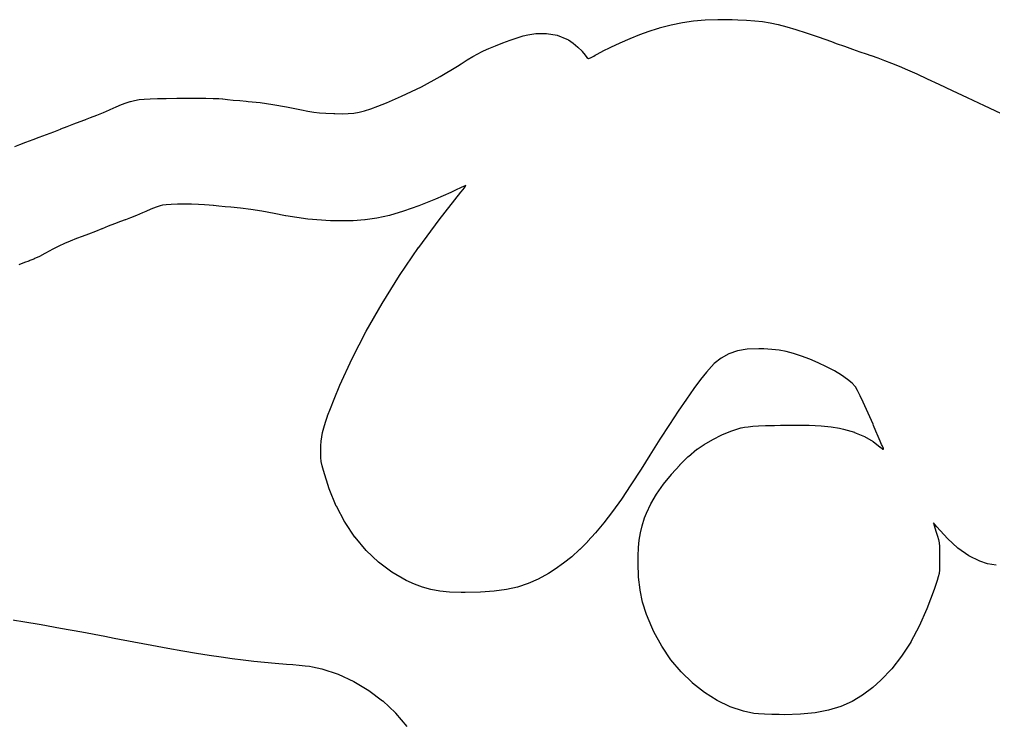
# Model space of a CAD drawing. Extents: x 42 to 258, y -102 to -28.
# Drawn here: x 71.56 to 83.2, y -83.47 to -75.1 of the extents above; entities that cross this region are included whole.
import ezdxf

# ---------------------------------------------------------------- set-up
doc = ezdxf.new("R2010")
doc.units = 0
doc.header["$MEASUREMENT"] = 0
doc.layers.add('BLACK', color=7, linetype='CONTINUOUS')

msp = doc.modelspace()

# ---------------------------------------------------------------- linework, layer by layer
at = {"layer": 'Black'}
for p, q in [((79.2038, -75.2003), (79.346, -75.1632)), ((79.346, -75.1632), (79.3461, -75.1632)), ((79.3461, -75.1632), (79.3462, -75.1631)), ((79.3462, -75.1631), (79.481, -75.1352)), ((79.481, -75.1352), (79.4812, -75.1352)), ((79.4812, -75.1352), (79.4813, -75.1351)), ((79.4813, -75.1351), (79.6151, -75.1156)), ((79.6151, -75.1156), (79.6153, -75.1156)), ((79.6153, -75.1156), (79.6154, -75.1155)), ((79.6154, -75.1155), (79.7548, -75.1036)), ((79.7548, -75.1036), (79.7549, -75.1036)), ((79.7549, -75.1036), (79.755, -75.1036)), ((79.755, -75.1036), (79.9063, -75.0985)), ((79.9063, -75.0985), (79.9064, -75.0986)), ((79.9064, -75.0986), (79.9065, -75.0985)), ((79.9065, -75.0985), (80.0762, -75.0996)), ((80.0762, -75.0996), (80.0763, -75.0996)), ((80.0763, -75.0996), (80.0763, -75.0996)), ((80.0763, -75.0996), (80.1435, -75.1014)), ((80.1435, -75.1014), (80.1436, -75.1014)), ((80.1436, -75.1014), (80.1436, -75.1014)), ((80.1436, -75.1014), (80.2484, -75.106)), ((80.2484, -75.106), (80.2485, -75.106)), ((80.2485, -75.106), (80.2486, -75.106)), ((80.2486, -75.106), (80.3457, -75.1134)), ((80.3457, -75.1134), (80.3458, -75.1134)), ((80.3458, -75.1134), (80.3459, -75.1134)), ((80.3459, -75.1134), (80.4387, -75.1242)), ((80.4387, -75.1242), (80.4389, -75.1243)), ((80.4389, -75.1243), (80.439, -75.1243)), ((80.439, -75.1243), (80.531, -75.1394)), ((80.531, -75.1394), (80.5312, -75.1394)), ((80.5312, -75.1394), (80.5313, -75.1394)), ((80.5313, -75.1394), (80.626, -75.1596)), ((80.626, -75.1596), (80.6261, -75.1596)), ((80.6261, -75.1596), (80.6262, -75.1597)), ((80.6262, -75.1597), (80.7272, -75.1856)), ((77.5788, -75.2955), (77.6338, -75.2802)), ((77.6338, -75.2802), (77.634, -75.2802)), ((77.634, -75.2802), (77.6343, -75.2801)), ((77.6343, -75.2801), (77.73, -75.2644)), ((77.73, -75.2644), (77.7304, -75.2644)), ((77.7304, -75.2644), (77.7308, -75.2643)), ((77.7308, -75.2643), (77.8585, -75.2641)), ((77.8585, -75.2641), (77.8589, -75.2641)), ((77.8589, -75.2641), (77.8594, -75.2641)), ((77.8594, -75.2641), (77.9838, -75.2868)), ((78.8561, -75.3253), (78.9732, -75.2784)), ((78.9732, -75.2784), (78.9733, -75.2784)), ((78.9733, -75.2784), (79.0841, -75.2379)), ((78.9733, -75.2784), (78.9733, -75.2784)), ((79.0841, -75.2379), (79.0842, -75.2379)), ((79.0842, -75.2379), (79.0843, -75.2378)), ((79.0843, -75.2378), (79.183, -75.2063)), ((79.183, -75.2063), (79.1831, -75.2063)), ((79.1831, -75.2063), (79.2037, -75.2004)), ((79.1831, -75.2063), (79.1831, -75.2063)), ((79.2037, -75.2004), (79.2038, -75.2004)), ((79.2038, -75.2004), (79.2038, -75.2003)), ((80.7272, -75.1856), (80.7272, -75.1857)), ((80.7272, -75.1857), (80.7273, -75.1857)), ((80.7273, -75.1857), (80.8379, -75.2183)), ((80.8379, -75.2183), (80.8379, -75.2183)), ((80.8379, -75.2183), (80.838, -75.2183)), ((80.838, -75.2183), (80.9616, -75.2582)), ((80.9616, -75.2582), (80.9617, -75.2582)), ((80.9617, -75.2582), (80.9617, -75.2582)), ((80.9617, -75.2582), (81.1019, -75.3063)), ((77.2495, -75.412), (77.3356, -75.3792)), ((77.3356, -75.3792), (77.3356, -75.3792)), ((77.3356, -75.3792), (77.3357, -75.3792)), ((77.3357, -75.3792), (77.4233, -75.3473)), ((77.4233, -75.3473), (77.4234, -75.3473)), ((77.4234, -75.3473), (77.5064, -75.3186)), ((77.4234, -75.3473), (77.4234, -75.3473)), ((77.5064, -75.3186), (77.5064, -75.3186)), ((77.5064, -75.3186), (77.5065, -75.3186)), ((77.5065, -75.3186), (77.5786, -75.2955)), ((77.5786, -75.2955), (77.5787, -75.2955)), ((77.5787, -75.2955), (77.5788, -75.2955)), ((77.9838, -75.2868), (77.9843, -75.2869)), ((77.9843, -75.2869), (77.9847, -75.287)), ((77.9847, -75.287), (78.101, -75.332)), ((78.101, -75.332), (78.1013, -75.3322)), ((78.1013, -75.3322), (78.1016, -75.3323)), ((78.1016, -75.3323), (78.1201, -75.3425)), ((78.1201, -75.3425), (78.1203, -75.3427)), ((78.1203, -75.3427), (78.1205, -75.3428)), ((78.1205, -75.3428), (78.1761, -75.3808)), ((78.1761, -75.3808), (78.1763, -75.381)), ((78.1763, -75.381), (78.1765, -75.3811)), ((78.1765, -75.3811), (78.2332, -75.4286)), ((78.6262, -75.4282), (78.7383, -75.3761)), ((78.7383, -75.3761), (78.7384, -75.3761)), ((78.7384, -75.3761), (78.8559, -75.3254)), ((78.7384, -75.3761), (78.7384, -75.3761)), ((78.8559, -75.3254), (78.856, -75.3254)), ((78.856, -75.3254), (78.8561, -75.3253)), ((81.1019, -75.3063), (81.1019, -75.3063)), ((81.1019, -75.3063), (81.1019, -75.3063)), ((81.1019, -75.3063), (81.2621, -75.3633)), ((81.2621, -75.3633), (81.2621, -75.3633)), ((81.2621, -75.3633), (81.2622, -75.3633)), ((81.2622, -75.3633), (81.3191, -75.3837)), ((81.3191, -75.3837), (81.3191, -75.3837)), ((81.3191, -75.3837), (81.416, -75.4182)), ((76.9781, -75.5415), (77.0366, -75.5077)), ((77.0366, -75.5077), (77.0367, -75.5076)), ((77.0366, -75.5077), (77.0366, -75.5077)), ((77.0367, -75.5076), (77.0799, -75.4843)), ((77.0799, -75.4843), (77.08, -75.4843)), ((77.08, -75.4843), (77.0802, -75.4842)), ((77.0802, -75.4842), (77.1065, -75.4717)), ((77.1065, -75.4717), (77.1065, -75.4716)), ((77.1065, -75.4716), (77.1066, -75.4716)), ((77.1066, -75.4716), (77.171, -75.4437)), ((77.171, -75.4437), (77.1711, -75.4436)), ((77.1711, -75.4436), (77.2494, -75.4121)), ((77.1711, -75.4436), (77.1711, -75.4436)), ((77.2494, -75.4121), (77.2495, -75.4121)), ((77.2495, -75.4121), (77.2495, -75.412)), ((78.2332, -75.4286), (78.2333, -75.4287)), ((78.2333, -75.4287), (78.2335, -75.4289)), ((78.2335, -75.4289), (78.2833, -75.4787)), ((78.2833, -75.4787), (78.2835, -75.4789)), ((78.2835, -75.4789), (78.2837, -75.4792)), ((78.2837, -75.4792), (78.3188, -75.5244)), ((78.4414, -75.526), (78.525, -75.4791)), ((78.525, -75.4791), (78.5251, -75.479)), ((78.5251, -75.479), (78.5252, -75.479)), ((78.5252, -75.479), (78.626, -75.4282)), ((78.626, -75.4282), (78.6261, -75.4282)), ((78.6261, -75.4282), (78.6262, -75.4282)), ((81.416, -75.4182), (81.5114, -75.4521)), ((81.5114, -75.4521), (81.5114, -75.4521)), ((81.5114, -75.4521), (81.5998, -75.4831)), ((81.5998, -75.4831), (81.6756, -75.5095)), ((81.6756, -75.5095), (81.7332, -75.5292)), ((76.7943, -75.6555), (76.8394, -75.6266)), ((76.8394, -75.6266), (76.9103, -75.5824)), ((76.8394, -75.6266), (76.8394, -75.6266)), ((76.8394, -75.6266), (76.8394, -75.6266)), ((76.9103, -75.5824), (76.9104, -75.5824)), ((76.9104, -75.5824), (76.9781, -75.5416)), ((76.9104, -75.5824), (76.9104, -75.5824)), ((76.9781, -75.5416), (76.9781, -75.5415)), ((76.9781, -75.5416), (76.9781, -75.5416)), ((78.3188, -75.5244), (78.3189, -75.5245)), ((78.3189, -75.5245), (78.3189, -75.5245)), ((78.3189, -75.5245), (78.3389, -75.5519)), ((78.3389, -75.5519), (78.3587, -75.5634)), ((78.3587, -75.5634), (78.3845, -75.5587)), ((78.3845, -75.5587), (78.4246, -75.5364)), ((78.4246, -75.5364), (78.4412, -75.5261)), ((78.4412, -75.5261), (78.4413, -75.5261)), ((78.4413, -75.5261), (78.4414, -75.526)), ((81.7332, -75.5292), (81.7332, -75.5292)), ((81.7332, -75.5292), (81.7361, -75.5302)), ((81.7361, -75.5302), (81.7362, -75.5302)), ((81.7362, -75.5302), (81.7362, -75.5303)), ((81.7362, -75.5303), (81.814, -75.5574)), ((81.814, -75.5574), (81.814, -75.5574)), ((81.814, -75.5574), (81.8141, -75.5574)), ((81.8141, -75.5574), (81.8939, -75.5869)), ((81.8939, -75.5869), (81.894, -75.587)), ((81.894, -75.587), (81.894, -75.587)), ((81.894, -75.587), (81.9782, -75.6199)), ((81.9782, -75.6199), (81.9782, -75.6199)), ((81.9782, -75.6199), (81.9783, -75.62)), ((81.9783, -75.62), (82.0691, -75.6573)), ((76.5882, -75.7807), (76.7943, -75.6555)), ((82.0691, -75.6573), (82.0692, -75.6573)), ((82.0692, -75.6573), (82.0692, -75.6573)), ((82.0692, -75.6573), (82.169, -75.7001)), ((82.169, -75.7001), (82.169, -75.7002)), ((82.169, -75.7002), (82.169, -75.7002)), ((82.169, -75.7002), (82.2801, -75.7494)), ((76.3634, -75.9017), (76.5882, -75.7807)), ((82.2801, -75.7494), (82.2801, -75.7494)), ((82.2801, -75.7494), (82.2801, -75.7494)), ((82.2801, -75.7494), (82.4046, -75.806)), ((82.4046, -75.806), (82.4046, -75.806)), ((82.4046, -75.806), (82.4047, -75.806)), ((82.4047, -75.806), (82.545, -75.8711)), ((76.1268, -76.0152), (76.3634, -75.9017)), ((82.545, -75.8711), (82.545, -75.8711)), ((82.545, -75.8711), (82.545, -75.8711)), ((82.545, -75.8711), (82.7035, -75.9455)), ((82.7035, -75.9455), (82.7035, -75.9455)), ((82.7035, -75.9455), (82.7035, -75.9455)), ((82.7035, -75.9455), (82.8823, -76.0304)), ((72.781, -76.1155), (72.8356, -76.0944)), ((72.8356, -76.0944), (72.8358, -76.0944)), ((72.8358, -76.0944), (72.8359, -76.0943)), ((72.8359, -76.0943), (72.8866, -76.0778)), ((72.8866, -76.0778), (72.8868, -76.0777)), ((72.8868, -76.0777), (72.887, -76.0777)), ((72.887, -76.0777), (72.9375, -76.0652)), ((72.9375, -76.0652), (72.9377, -76.0652)), ((72.9377, -76.0652), (72.9379, -76.0651)), ((72.9379, -76.0651), (72.9918, -76.056)), ((72.9918, -76.056), (72.992, -76.056)), ((72.992, -76.056), (72.9922, -76.0559)), ((72.9922, -76.0559), (73.0532, -76.0496)), ((73.0532, -76.0496), (73.0533, -76.0496)), ((73.0533, -76.0496), (73.0535, -76.0496)), ((73.0535, -76.0496), (73.1253, -76.0454)), ((73.1253, -76.0454), (73.1254, -76.0454)), ((73.1254, -76.0454), (73.2117, -76.0427)), ((73.1254, -76.0454), (73.1254, -76.0454)), ((73.2117, -76.0427), (73.2117, -76.0427)), ((73.2117, -76.0427), (73.2118, -76.0427)), ((73.2118, -76.0427), (73.3161, -76.0409)), ((73.3161, -76.0409), (73.4422, -76.0394)), ((73.3161, -76.0409), (73.3161, -76.0409)), ((73.3161, -76.0409), (73.3161, -76.0409)), ((73.4422, -76.0394), (73.5618, -76.0384)), ((73.4422, -76.0394), (73.4422, -76.0394)), ((73.4422, -76.0394), (73.4422, -76.0394)), ((73.5618, -76.0384), (73.6828, -76.0383)), ((73.5618, -76.0384), (73.5618, -76.0384)), ((73.5618, -76.0384), (73.5618, -76.0384)), ((73.6828, -76.0383), (73.6828, -76.0383)), ((73.6828, -76.0383), (73.6829, -76.0383)), ((73.6829, -76.0383), (73.7885, -76.0392)), ((73.7885, -76.0392), (73.7886, -76.0392)), ((73.7886, -76.0392), (73.7886, -76.0392)), ((73.7886, -76.0392), (73.8764, -76.0411)), ((73.8764, -76.0411), (73.8765, -76.0411)), ((73.8765, -76.0411), (73.8765, -76.0411)), ((73.8765, -76.0411), (73.944, -76.044)), ((73.944, -76.044), (73.9441, -76.044)), ((73.9441, -76.044), (73.9442, -76.044)), ((73.9442, -76.044), (73.9888, -76.0478)), ((73.9888, -76.0478), (73.9889, -76.0478)), ((73.9889, -76.0478), (73.989, -76.0478)), ((73.989, -76.0478), (73.9916, -76.0481)), ((73.9916, -76.0481), (74.046, -76.0544)), ((74.046, -76.0544), (74.1164, -76.0614)), ((74.1164, -76.0614), (74.194, -76.0684)), ((74.194, -76.0684), (74.27, -76.0745)), ((74.27, -76.0745), (74.2952, -76.0765)), ((74.2952, -76.0765), (74.2953, -76.0765)), ((74.2953, -76.0765), (74.2953, -76.0765)), ((74.2953, -76.0765), (74.4389, -76.0911)), ((74.4389, -76.0911), (74.439, -76.0911)), ((74.439, -76.0911), (74.4391, -76.0911)), ((74.4391, -76.0911), (74.589, -76.1123)), ((75.8433, -76.1345), (75.9468, -76.0928)), ((75.9468, -76.0928), (76.1268, -76.0152)), ((82.8823, -76.0304), (82.8823, -76.0304)), ((82.8823, -76.0304), (83.0868, -76.1271)), ((72.4866, -76.2415), (72.5652, -76.2091)), ((72.5652, -76.2091), (72.6393, -76.1771)), ((72.6393, -76.1771), (72.6453, -76.1744)), ((72.6453, -76.1744), (72.7187, -76.1421)), ((72.6453, -76.1744), (72.6453, -76.1744)), ((72.6453, -76.1744), (72.6453, -76.1744)), ((72.7187, -76.1421), (72.7809, -76.1156)), ((72.7187, -76.1421), (72.7187, -76.1421)), ((72.7187, -76.1421), (72.7187, -76.1421)), ((72.7809, -76.1156), (72.781, -76.1156)), ((72.781, -76.1156), (72.781, -76.1155)), ((74.589, -76.1123), (74.589, -76.1124)), ((74.589, -76.1124), (74.5891, -76.1124)), ((74.5891, -76.1124), (74.7511, -76.1411)), ((74.7511, -76.1411), (74.7511, -76.1412)), ((74.7511, -76.1412), (74.7512, -76.1412)), ((74.7512, -76.1412), (74.931, -76.1784)), ((74.931, -76.1784), (74.931, -76.1784)), ((74.931, -76.1784), (75.0054, -76.1939)), ((75.0054, -76.1939), (75.0769, -76.206)), ((75.0769, -76.206), (75.1467, -76.2143)), ((75.5566, -76.218), (75.6196, -76.2074)), ((75.6196, -76.2074), (75.6849, -76.1908)), ((75.6849, -76.1908), (75.7577, -76.1668)), ((75.7577, -76.1668), (75.8433, -76.1345)), ((83.0868, -76.1271), (83.0868, -76.1271)), ((83.0868, -76.1271), (83.2802, -76.2168)), ((72.2117, -76.3453), (72.2856, -76.3174)), ((72.2856, -76.3174), (72.2856, -76.3174)), ((72.2856, -76.3174), (72.2857, -76.3174)), ((72.2857, -76.3174), (72.3452, -76.2959)), ((72.3452, -76.2959), (72.3453, -76.2959)), ((72.3453, -76.2959), (72.3514, -76.2937)), ((72.3453, -76.2959), (72.3453, -76.2959)), ((72.3514, -76.2937), (72.4125, -76.2709)), ((72.4125, -76.2709), (72.4866, -76.2415)), ((75.1467, -76.2143), (75.2238, -76.2196)), ((75.2238, -76.2196), (75.3175, -76.2231)), ((75.3175, -76.2231), (75.328, -76.2234)), ((75.328, -76.2234), (75.416, -76.2249)), ((75.416, -76.2249), (75.4905, -76.2234)), ((75.4905, -76.2234), (75.5566, -76.218)), ((71.8852, -76.474), (71.9727, -76.44)), ((71.9727, -76.44), (72.0516, -76.4085)), ((72.0516, -76.4085), (72.0571, -76.4063)), ((72.0571, -76.4063), (72.1325, -76.3761)), ((72.0571, -76.4063), (72.0571, -76.4063)), ((72.0571, -76.4063), (72.0571, -76.4063)), ((72.1325, -76.3761), (72.2117, -76.3454)), ((72.1325, -76.3761), (72.1325, -76.3761)), ((72.1325, -76.3761), (72.1325, -76.3761)), ((72.2117, -76.3454), (72.2117, -76.3453)), ((72.2117, -76.3454), (72.2117, -76.3454)), ((71.6401, -76.5636), (71.7279, -76.5321)), ((71.7279, -76.5321), (71.7997, -76.5061)), ((71.7279, -76.5321), (71.7279, -76.5321)), ((71.7997, -76.5061), (71.8852, -76.474)), ((71.506, -76.6179), (71.5685, -76.5911)), ((71.5685, -76.5911), (71.5686, -76.5911)), ((71.5686, -76.5911), (71.5687, -76.591)), ((71.5687, -76.591), (71.64, -76.5637)), ((71.64, -76.5637), (71.6401, -76.5636)), ((71.6401, -76.5636), (71.6401, -76.5636)), ((76.7782, -77.1356), (76.7164, -77.1638)), ((76.8326, -77.1108), (76.7782, -77.1356)), ((76.7782, -77.1356), (76.7782, -77.1356)), ((76.8751, -77.0915), (76.8326, -77.1108)), ((76.8326, -77.1108), (76.8326, -77.1108)), ((76.8354, -77.1631), (76.8611, -77.131)), ((76.8611, -77.131), (76.8861, -77.0976)), ((76.896, -77.0821), (76.8751, -77.0915)), ((76.8751, -77.0915), (76.8751, -77.0915)), ((76.8861, -77.0976), (76.896, -77.0821)), ((76.5321, -77.2454), (76.3334, -77.3256)), ((76.5322, -77.2453), (76.5321, -77.2453)), ((76.5321, -77.2453), (76.5321, -77.2454)), ((76.7164, -77.1639), (76.5322, -77.2453)), ((76.5754, -77.4915), (76.8354, -77.1631)), ((76.7164, -77.1638), (76.7164, -77.1638)), ((76.7164, -77.1638), (76.7164, -77.1639)), ((76.8354, -77.1631), (76.8354, -77.1631)), ((76.8354, -77.1631), (76.8354, -77.1631)), ((73.1334, -77.366), (73.0723, -77.3922)), ((73.1935, -77.3427), (73.1334, -77.366)), ((73.2446, -77.3252), (73.1935, -77.3427)), ((73.272, -77.3177), (73.2446, -77.3252)), ((73.3134, -77.3121), (73.272, -77.3177)), ((73.3747, -77.3079), (73.3134, -77.3121)), ((73.4498, -77.3054), (73.3747, -77.3079)), ((73.533, -77.3044), (73.4498, -77.3054)), ((73.6183, -77.305), (73.533, -77.3044)), ((73.7001, -77.3072), (73.6183, -77.305)), ((73.7724, -77.311), (73.7001, -77.3072)), ((73.8284, -77.3164), (73.7724, -77.311)), ((73.8782, -77.3221), (73.8284, -77.3164)), ((73.8783, -77.3221), (73.8782, -77.3221)), ((73.8783, -77.3222), (73.8783, -77.3221)), ((73.9447, -77.3289), (73.8783, -77.3222)), ((74.0188, -77.3358), (73.9447, -77.3289)), ((73.9447, -77.3289), (73.9447, -77.3289)), ((73.9447, -77.3289), (73.9447, -77.3289)), ((74.0189, -77.3358), (74.0188, -77.3358)), ((74.0188, -77.3358), (74.0188, -77.3358)), ((74.0888, -77.3418), (74.0189, -77.3358)), ((74.2039, -77.3529), (74.0888, -77.3418)), ((74.3253, -77.3686), (74.2039, -77.3529)), ((74.4579, -77.3896), (74.3253, -77.3686)), ((76.3332, -77.3257), (76.1511, -77.3902)), ((76.3333, -77.3256), (76.3332, -77.3257)), ((76.3334, -77.3256), (76.3333, -77.3256)), ((72.8298, -77.4909), (72.8245, -77.4928)), ((72.8299, -77.4909), (72.8298, -77.4909)), ((72.889, -77.4687), (72.8299, -77.4909)), ((72.8299, -77.4909), (72.8299, -77.4909)), ((72.8891, -77.4687), (72.889, -77.4687)), ((72.8892, -77.4687), (72.8891, -77.4687)), ((72.9604, -77.4401), (72.8892, -77.4687)), ((73.0328, -77.4096), (72.9604, -77.4401)), ((72.9604, -77.4401), (72.9604, -77.4401)), ((72.9604, -77.4401), (72.9604, -77.4401)), ((73.0329, -77.4096), (73.0328, -77.4096)), ((73.0723, -77.3922), (73.0329, -77.4095)), ((73.0329, -77.4095), (73.0329, -77.4096)), ((74.6064, -77.4166), (74.4579, -77.3896)), ((74.7423, -77.4437), (74.6064, -77.4166)), ((74.7424, -77.4437), (74.7423, -77.4437)), ((74.7425, -77.4437), (74.7424, -77.4437)), ((75.0066, -77.4858), (74.7425, -77.4437)), ((75.0068, -77.4858), (75.0066, -77.4858)), ((75.007, -77.4858), (75.0068, -77.4858)), ((75.2781, -77.5059), (75.007, -77.4858)), ((75.8306, -77.4738), (75.6902, -77.4937)), ((75.8307, -77.4738), (75.8306, -77.4738)), ((75.831, -77.4738), (75.8307, -77.4738)), ((75.9838, -77.4395), (75.831, -77.4738)), ((75.9839, -77.4394), (75.9838, -77.4395)), ((75.9841, -77.4394), (75.9839, -77.4394)), ((76.1509, -77.3903), (75.9841, -77.4394)), ((76.151, -77.3902), (76.1509, -77.3903)), ((76.1511, -77.3902), (76.151, -77.3902)), ((72.5476, -77.6001), (72.4709, -77.6307)), ((72.5506, -77.5988), (72.5476, -77.6)), ((72.5476, -77.6), (72.5476, -77.6)), ((72.5476, -77.6), (72.5476, -77.6001)), ((72.6234, -77.5696), (72.5506, -77.5988)), ((72.5506, -77.5988), (72.5506, -77.5988)), ((72.6989, -77.54), (72.6234, -77.5696)), ((72.6234, -77.5696), (72.6234, -77.5696)), ((72.7687, -77.5133), (72.6989, -77.54)), ((72.6989, -77.54), (72.6989, -77.54)), ((72.8245, -77.4928), (72.7687, -77.5133)), ((72.7687, -77.5133), (72.7687, -77.5133)), ((72.8245, -77.4928), (72.8245, -77.4928)), ((75.2783, -77.5059), (75.2781, -77.5059)), ((75.2785, -77.5059), (75.2783, -77.5059)), ((75.5503, -77.5038), (75.2785, -77.5059)), ((75.5505, -77.5037), (75.5503, -77.5038)), ((75.5506, -77.5037), (75.5505, -77.5037)), ((75.6899, -77.4937), (75.5506, -77.5037)), ((75.6901, -77.4937), (75.6899, -77.4937)), ((75.6902, -77.4937), (75.6901, -77.4937)), ((76.3311, -77.8235), (76.5753, -77.4916)), ((76.5753, -77.4916), (76.5754, -77.4915)), ((76.5753, -77.4916), (76.5753, -77.4916)), ((72.2454, -77.7163), (72.1676, -77.7451)), ((72.2456, -77.7162), (72.2454, -77.7163)), ((72.2457, -77.7162), (72.2456, -77.7162)), ((72.2456, -77.7162), (72.2456, -77.7162)), ((72.3102, -77.6926), (72.2457, -77.7162)), ((72.3103, -77.6926), (72.3102, -77.6926)), ((72.3102, -77.6926), (72.3102, -77.6926)), ((72.3885, -77.6628), (72.3103, -77.6926)), ((72.3886, -77.6628), (72.3885, -77.6628)), ((72.3885, -77.6628), (72.3885, -77.6628)), ((72.4709, -77.6308), (72.3886, -77.6628)), ((72.4709, -77.6307), (72.4709, -77.6307)), ((72.4709, -77.6307), (72.4709, -77.6308)), ((72.0324, -77.8049), (71.9597, -77.8431)), ((72.0992, -77.7735), (72.0324, -77.8049)), ((72.1676, -77.7451), (72.0992, -77.7735)), ((76.1039, -78.1572), (76.331, -77.8237)), ((76.331, -77.8237), (76.3311, -77.8236)), ((76.3311, -77.8236), (76.3311, -77.8235)), ((71.8027, -77.9288), (71.7353, -77.96)), ((71.8028, -77.9287), (71.8027, -77.9288)), ((71.8029, -77.9287), (71.8028, -77.9287)), ((71.8652, -77.8963), (71.8029, -77.9287)), ((71.8653, -77.8962), (71.8652, -77.8963)), ((71.8654, -77.8962), (71.8653, -77.8962)), ((71.8733, -77.8918), (71.8654, -77.8962)), ((71.9597, -77.8431), (71.8733, -77.8918)), ((71.6224, -78.0036), (71.5567, -78.0286)), ((71.6731, -77.9849), (71.6224, -78.0036)), ((71.6224, -78.0036), (71.6224, -78.0036)), ((71.6756, -77.984), (71.6731, -77.9849)), ((71.6731, -77.9849), (71.6731, -77.9849)), ((71.6757, -77.9839), (71.6756, -77.984)), ((71.6758, -77.9839), (71.6757, -77.9839)), ((71.7351, -77.9601), (71.6758, -77.9839)), ((71.7352, -77.96), (71.7351, -77.9601)), ((71.7353, -77.96), (71.7352, -77.96)), ((75.895, -78.4904), (76.1038, -78.1573)), ((76.1038, -78.1573), (76.1039, -78.1573)), ((76.1039, -78.1573), (76.1039, -78.1572)), ((75.7055, -78.8214), (75.8949, -78.4906)), ((75.8949, -78.4905), (75.895, -78.4904)), ((75.8949, -78.4906), (75.8949, -78.4905)), ((75.5367, -79.148), (75.7054, -78.8215)), ((75.7054, -78.8215), (75.7055, -78.8215)), ((75.7055, -78.8215), (75.7055, -78.8214)), ((80.0344, -79.0929), (79.9426, -79.143)), ((80.138, -79.0585), (80.0344, -79.0929)), ((80.2566, -79.0387), (80.138, -79.0585)), ((80.3933, -79.0329), (80.2566, -79.0387)), ((80.453, -79.0343), (80.3933, -79.0329)), ((80.5512, -79.04), (80.453, -79.0343)), ((80.6387, -79.0501), (80.5512, -79.04)), ((80.7223, -79.0659), (80.6387, -79.0501)), ((80.8087, -79.089), (80.7223, -79.0659)), ((80.9049, -79.121), (80.8087, -79.089)), ((75.3897, -79.4685), (75.5366, -79.1482)), ((75.5366, -79.1482), (75.5367, -79.1481)), ((75.5367, -79.1481), (75.5367, -79.148)), ((79.8597, -79.2096), (79.8273, -79.2426)), ((79.9426, -79.143), (79.8597, -79.2096)), ((81.0051, -79.1586), (80.9049, -79.121)), ((81.1049, -79.2005), (81.0051, -79.1586)), ((81.2031, -79.2476), (81.1049, -79.2005)), ((79.7688, -79.3104), (79.6993, -79.3988)), ((79.8273, -79.2426), (79.7688, -79.3104)), ((81.2964, -79.2978), (81.2031, -79.2476)), ((81.3808, -79.3487), (81.2964, -79.2978)), ((81.4528, -79.3982), (81.3808, -79.3487)), ((75.3216, -79.6339), (75.3896, -79.4687)), ((75.3896, -79.4687), (75.3897, -79.4686)), ((75.3897, -79.4686), (75.3897, -79.4685)), ((79.6993, -79.3988), (79.6196, -79.5068)), ((81.5085, -79.4438), (81.4528, -79.3982)), ((81.5445, -79.4833), (81.5085, -79.4438)), ((79.6196, -79.5068), (79.5304, -79.6334)), ((81.5477, -79.4882), (81.5445, -79.4833)), ((81.5724, -79.532), (81.5477, -79.4882)), ((81.6044, -79.5945), (81.5724, -79.532)), ((75.2783, -79.7445), (75.3215, -79.634)), ((75.3215, -79.634), (75.3216, -79.634)), ((75.3216, -79.634), (75.3216, -79.6339)), ((79.5304, -79.6334), (79.4325, -79.7776)), ((81.6412, -79.6709), (81.6044, -79.5945)), ((81.6808, -79.7564), (81.6412, -79.6709)), ((75.2439, -79.8357), (75.2783, -79.7446)), ((75.2783, -79.7446), (75.2783, -79.7445)), ((75.2783, -79.7446), (75.2783, -79.7446)), ((79.4325, -79.7776), (79.3265, -79.9382)), ((81.7207, -79.846), (81.6808, -79.7564)), ((75.1975, -79.9752), (75.2173, -79.9114)), ((75.2173, -79.9113), (75.2439, -79.8358)), ((75.2173, -79.9114), (75.2173, -79.9113)), ((75.2173, -79.9113), (75.2173, -79.9113)), ((75.2439, -79.8358), (75.2439, -79.8357)), ((75.2439, -79.8357), (75.2439, -79.8357)), ((81.7587, -79.935), (81.7207, -79.846)), ((75.1736, -80.0839), (75.1832, -80.0318)), ((75.1832, -80.0315), (75.1974, -79.9755)), ((75.1832, -80.0316), (75.1832, -80.0315)), ((75.1832, -80.0318), (75.1832, -80.0316)), ((75.1974, -79.9755), (75.1975, -79.9754)), ((75.1975, -79.9754), (75.1975, -79.9752)), ((79.3265, -79.9382), (79.2133, -80.1142)), ((79.953, -80.0603), (80.0587, -80.0159)), ((80.0587, -80.0159), (80.059, -80.0158)), ((80.059, -80.0158), (80.0592, -80.0157)), ((80.0592, -80.0157), (80.1545, -79.9851)), ((80.1545, -79.9851), (80.1547, -79.9851)), ((80.1547, -79.9851), (80.1549, -79.985)), ((80.1549, -79.985), (80.1813, -79.9787)), ((80.1813, -79.9787), (80.1814, -79.9787)), ((80.1814, -79.9787), (80.1815, -79.9787)), ((80.1815, -79.9787), (80.2222, -79.9707)), ((80.2222, -79.9707), (80.2224, -79.9707)), ((80.2224, -79.9707), (80.2225, -79.9706)), ((80.2225, -79.9706), (80.268, -79.9643)), ((80.268, -79.9643), (80.2682, -79.9643)), ((80.2682, -79.9643), (80.2683, -79.9643)), ((80.2683, -79.9643), (80.3228, -79.9591)), ((80.3228, -79.9591), (80.3228, -79.9591)), ((80.3228, -79.9591), (80.3229, -79.9591)), ((80.3229, -79.9591), (80.3905, -79.9549)), ((80.3905, -79.9549), (80.3905, -79.9549)), ((80.3905, -79.9549), (80.3906, -79.9549)), ((80.3906, -79.9549), (80.4753, -79.9511)), ((80.4753, -79.9511), (80.5813, -79.9475)), ((80.4753, -79.9511), (80.4753, -79.9511)), ((80.4753, -79.9511), (80.4753, -79.9511)), ((80.5813, -79.9475), (80.5813, -79.9476)), ((80.5813, -79.9476), (80.5814, -79.9475)), ((80.5814, -79.9475), (80.6546, -79.9456)), ((80.6546, -79.9456), (80.6547, -79.9456)), ((80.6547, -79.9456), (80.8341, -79.9437)), ((80.6547, -79.9456), (80.6547, -79.9456)), ((80.8341, -79.9437), (80.8342, -79.9437)), ((80.8342, -79.9437), (80.8342, -79.9437)), ((80.8342, -79.9437), (80.996, -79.9463)), ((80.996, -79.9463), (80.9961, -79.9463)), ((80.9961, -79.9463), (80.9962, -79.9463)), ((80.9962, -79.9463), (81.1386, -79.9533)), ((81.1386, -79.9533), (81.1387, -79.9533)), ((81.1387, -79.9533), (81.1388, -79.9533)), ((81.1388, -79.9533), (81.2599, -79.9647)), ((81.2599, -79.9647), (81.26, -79.9647)), ((81.26, -79.9647), (81.2602, -79.9647)), ((81.2602, -79.9647), (81.358, -79.9803)), ((81.358, -79.9803), (81.3582, -79.9803)), ((81.3582, -79.9803), (81.3584, -79.9803)), ((81.3584, -79.9803), (81.4073, -79.9914)), ((81.4073, -79.9914), (81.4074, -79.9915)), ((81.4074, -79.9915), (81.4076, -79.9915)), ((81.4076, -79.9915), (81.5372, -80.0307)), ((81.5372, -80.0307), (81.5374, -80.0308)), ((81.5374, -80.0308), (81.5377, -80.0309)), ((81.5377, -80.0309), (81.6567, -80.0811)), ((81.764, -79.9476), (81.7587, -79.935)), ((81.7927, -80.0164), (81.764, -79.9476)), ((81.764, -79.9476), (81.764, -79.9476)), ((81.764, -79.9476), (81.764, -79.9476)), ((81.8201, -80.0807), (81.7927, -80.0164)), ((81.7927, -80.0164), (81.7927, -80.0164)), ((81.7927, -80.0164), (81.7927, -80.0164)), ((75.1638, -80.1925), (75.1674, -80.1366)), ((75.1674, -80.1366), (75.1675, -80.1364)), ((75.1675, -80.1363), (75.1735, -80.0842)), ((75.1675, -80.1364), (75.1675, -80.1363)), ((75.1735, -80.0842), (75.1736, -80.0841)), ((75.1736, -80.0841), (75.1736, -80.0839)), ((79.2133, -80.1142), (79.0935, -80.3048)), ((79.7411, -80.175), (79.8441, -80.1148)), ((79.8441, -80.1148), (79.8443, -80.1148)), ((79.8443, -80.1148), (79.8444, -80.1147)), ((79.8444, -80.1147), (79.9527, -80.0604)), ((79.9527, -80.0604), (79.9528, -80.0604)), ((79.9528, -80.0604), (79.953, -80.0603)), ((81.6567, -80.0811), (81.6569, -80.0813)), ((81.6569, -80.0813), (81.6572, -80.0814)), ((81.6572, -80.0814), (81.7608, -80.1405)), ((81.7608, -80.1405), (81.7611, -80.1407)), ((81.7611, -80.1407), (81.7614, -80.1409)), ((81.7614, -80.1409), (81.8449, -80.2066)), ((81.8439, -80.1352), (81.8201, -80.0807)), ((81.8201, -80.0807), (81.8201, -80.0807)), ((81.8201, -80.0807), (81.8201, -80.0807)), ((81.8617, -80.1744), (81.8439, -80.1352)), ((81.8439, -80.1352), (81.8439, -80.1352)), ((81.8439, -80.1352), (81.8439, -80.1352)), ((75.1611, -80.2759), (75.1631, -80.2067)), ((75.1611, -80.276), (75.1611, -80.2759)), ((75.1611, -80.2761), (75.1611, -80.276)), ((75.1622, -80.3298), (75.1611, -80.2761)), ((75.1631, -80.2066), (75.1638, -80.1926)), ((75.1631, -80.2067), (75.1631, -80.2066)), ((75.1631, -80.2067), (75.1631, -80.2067)), ((75.1638, -80.1926), (75.1638, -80.1925)), ((75.1638, -80.1926), (75.1638, -80.1926)), ((79.5526, -80.3199), (79.6557, -80.2338)), ((79.6557, -80.2338), (79.6559, -80.2337)), ((79.6559, -80.2337), (79.6561, -80.2335)), ((79.6561, -80.2335), (79.7408, -80.1752)), ((79.7408, -80.1752), (79.741, -80.1751)), ((79.741, -80.1751), (79.7411, -80.175)), ((81.8449, -80.2066), (81.845, -80.2067)), ((81.845, -80.2067), (81.8452, -80.2068)), ((81.8452, -80.2068), (81.8486, -80.21)), ((81.8486, -80.21), (81.8767, -80.2325)), ((81.8617, -80.1745), (81.8617, -80.1744)), ((81.8679, -80.1872), (81.8617, -80.1745)), ((81.8617, -80.1745), (81.8617, -80.1745)), ((81.8836, -80.2236), (81.8679, -80.1872)), ((81.8767, -80.2325), (81.8839, -80.2339)), ((81.8839, -80.2339), (81.8836, -80.2236)), ((75.1622, -80.33), (75.1622, -80.3298)), ((75.1622, -80.3303), (75.1622, -80.33)), ((75.1675, -80.3782), (75.1622, -80.3303)), ((75.1675, -80.3785), (75.1675, -80.3782)), ((75.1675, -80.3787), (75.1675, -80.3785)), ((75.178, -80.4307), (75.1675, -80.3787)), ((79.0935, -80.3048), (78.9889, -80.471)), ((79.0935, -80.3048), (79.0935, -80.3048)), ((79.4494, -80.421), (79.5523, -80.3202)), ((79.5523, -80.3202), (79.5525, -80.3201)), ((79.5525, -80.3201), (79.5526, -80.3199)), ((75.178, -80.4308), (75.178, -80.4307)), ((75.1781, -80.431), (75.178, -80.4308)), ((75.1923, -80.4875), (75.1781, -80.431)), ((75.1923, -80.4876), (75.1923, -80.4875)), ((75.1923, -80.4877), (75.1923, -80.4876)), ((75.2608, -80.7068), (75.1923, -80.4877)), ((78.9889, -80.4711), (78.8667, -80.6593)), ((78.9889, -80.471), (78.9889, -80.471)), ((78.9889, -80.471), (78.9889, -80.4711)), ((79.3496, -80.5325), (79.4492, -80.4213)), ((79.4492, -80.4213), (79.4493, -80.4212)), ((79.4493, -80.4212), (79.4494, -80.421)), ((79.2567, -80.6501), (79.3495, -80.5327)), ((79.3495, -80.5327), (79.3496, -80.5326)), ((79.3496, -80.5326), (79.3496, -80.5325)), ((75.2609, -80.707), (75.2608, -80.7068)), ((75.261, -80.7073), (75.2609, -80.707)), ((75.3474, -80.9134), (75.261, -80.7073)), ((78.8667, -80.6594), (78.7527, -80.8277)), ((78.8667, -80.6593), (78.8667, -80.6593)), ((78.8667, -80.6593), (78.8667, -80.6594)), ((79.1737, -80.7695), (79.2565, -80.6503)), ((79.2565, -80.6503), (79.2566, -80.6502)), ((79.2566, -80.6502), (79.2567, -80.6501)), ((78.7526, -80.8278), (78.6454, -80.978)), ((78.7527, -80.8278), (78.7526, -80.8278)), ((78.7527, -80.8277), (78.7527, -80.8278)), ((79.104, -80.8865), (79.1735, -80.7698)), ((79.1735, -80.7698), (79.1736, -80.7697)), ((79.1736, -80.7697), (79.1737, -80.7695)), ((75.3476, -80.9136), (75.3474, -80.9134)), ((75.3476, -80.9139), (75.3476, -80.9136)), ((75.4509, -81.1056), (75.3476, -80.9139)), ((78.6453, -80.9781), (78.5433, -81.1118)), ((78.6454, -80.978), (78.6453, -80.978)), ((78.6453, -80.978), (78.6453, -80.9781)), ((79.0509, -80.9968), (79.1038, -80.8869)), ((79.1038, -80.8869), (79.104, -80.8867)), ((79.104, -80.8867), (79.104, -80.8865)), ((79.0011, -81.1468), (79.0305, -81.0514)), ((79.0305, -81.0514), (79.0306, -81.0513)), ((79.0306, -81.0511), (79.0508, -80.9972)), ((79.0306, -81.0513), (79.0306, -81.0511)), ((79.0508, -80.9972), (79.0509, -80.997)), ((79.0509, -80.997), (79.0509, -80.9968)), ((75.4511, -81.1058), (75.4509, -81.1056)), ((75.4512, -81.1061), (75.4511, -81.1058)), ((75.5703, -81.2821), (75.4512, -81.1061)), ((78.5432, -81.1119), (78.4451, -81.2308)), ((78.5433, -81.1118), (78.5432, -81.1119)), ((78.5433, -81.1118), (78.5433, -81.1118)), ((78.9796, -81.2331), (79.001, -81.147)), ((79.001, -81.147), (79.0011, -81.1469)), ((79.0011, -81.1469), (79.0011, -81.1468)), ((82.4985, -81.1313), (82.4796, -81.111)), ((82.4796, -81.111), (82.4845, -81.13)), ((82.4845, -81.13), (82.4968, -81.171)), ((82.4968, -81.171), (82.5133, -81.2219)), ((82.5217, -81.1591), (82.4985, -81.1313)), ((82.5218, -81.1591), (82.5217, -81.1591)), ((82.5218, -81.1592), (82.5218, -81.1591)), ((82.6463, -81.2993), (82.5218, -81.1592)), ((75.5705, -81.2823), (75.5703, -81.2821)), ((75.5706, -81.2825), (75.5705, -81.2823)), ((75.7043, -81.4414), (75.5706, -81.2825)), ((78.4449, -81.231), (78.3493, -81.3369)), ((78.445, -81.2309), (78.4449, -81.231)), ((78.4451, -81.2308), (78.445, -81.2309)), ((78.9563, -81.4077), (78.965, -81.3181)), ((78.965, -81.3177), (78.9795, -81.2335)), ((78.965, -81.3179), (78.965, -81.3177)), ((78.965, -81.3181), (78.965, -81.3179)), ((78.9795, -81.2335), (78.9796, -81.2333)), ((78.9796, -81.2333), (78.9796, -81.2331)), ((82.5133, -81.2219), (82.5133, -81.2219)), ((82.5133, -81.2219), (82.5133, -81.2219)), ((82.5133, -81.2219), (82.5292, -81.2709)), ((82.5292, -81.2709), (82.5292, -81.2711)), ((82.5292, -81.2711), (82.5292, -81.2712)), ((82.5292, -81.2712), (82.5404, -81.3123)), ((82.5404, -81.3123), (82.5404, -81.3125)), ((82.5404, -81.3125), (82.5405, -81.3127)), ((82.5405, -81.3127), (82.5477, -81.352)), ((82.6465, -81.2994), (82.6463, -81.2993)), ((82.6466, -81.2996), (82.6465, -81.2994)), ((82.7731, -81.4146), (82.6466, -81.2996)), ((75.7045, -81.4416), (75.7043, -81.4414)), ((75.7046, -81.4418), (75.7045, -81.4416)), ((75.8518, -81.5821), (75.7046, -81.4418)), ((78.2542, -81.432), (78.159, -81.517)), ((78.2544, -81.4318), (78.2542, -81.4318)), ((78.2542, -81.4318), (78.2542, -81.432)), ((78.3491, -81.3371), (78.2544, -81.4318)), ((78.3492, -81.337), (78.3491, -81.3371)), ((78.3493, -81.3369), (78.3492, -81.337)), ((78.9524, -81.5106), (78.9563, -81.408)), ((78.9563, -81.4079), (78.9563, -81.4077)), ((78.9563, -81.408), (78.9563, -81.4079)), ((82.5477, -81.352), (82.5477, -81.3522)), ((82.5477, -81.3522), (82.5477, -81.3524)), ((82.5477, -81.3524), (82.5518, -81.3966)), ((82.5518, -81.3966), (82.5518, -81.3968)), ((82.5518, -81.3968), (82.5518, -81.3969)), ((82.5518, -81.3969), (82.5537, -81.4529)), ((82.7734, -81.4148), (82.7731, -81.4146)), ((82.7736, -81.415), (82.7734, -81.4148)), ((82.902, -81.5048), (82.7736, -81.415)), ((78.1588, -81.5172), (78.0617, -81.5944)), ((78.1589, -81.5171), (78.1588, -81.5172)), ((78.159, -81.517), (78.1589, -81.5171)), ((78.952, -81.5911), (78.9524, -81.5108)), ((78.9524, -81.5107), (78.9524, -81.5106)), ((78.9524, -81.5108), (78.9524, -81.5107)), ((82.5537, -81.4529), (82.5537, -81.453)), ((82.5537, -81.453), (82.5537, -81.453)), ((82.5537, -81.453), (82.5543, -81.5276)), ((82.5544, -81.561), (82.5541, -81.6254)), ((82.5543, -81.5276), (82.5543, -81.5276)), ((82.5543, -81.5276), (82.5543, -81.5276)), ((82.5543, -81.5276), (82.5544, -81.561)), ((82.5544, -81.561), (82.5544, -81.561)), ((82.5544, -81.561), (82.5544, -81.561)), ((82.9024, -81.5049), (82.902, -81.5048)), ((82.9027, -81.5052), (82.9024, -81.5049)), ((83.033, -81.5697), (82.9027, -81.5052)), ((75.852, -81.5822), (75.8518, -81.5821)), ((75.8522, -81.5824), (75.852, -81.5822)), ((76.0118, -81.7027), (75.8522, -81.5824)), ((77.9609, -81.6658), (77.8805, -81.7173)), ((77.961, -81.6658), (77.9609, -81.6658)), ((77.9611, -81.6657), (77.961, -81.6658)), ((78.0615, -81.5946), (77.9611, -81.6657)), ((78.0616, -81.5945), (78.0615, -81.5946)), ((78.0617, -81.5944), (78.0616, -81.5945)), ((78.952, -81.5912), (78.952, -81.5911)), ((78.952, -81.5913), (78.952, -81.5912)), ((78.9578, -81.7603), (78.952, -81.5913)), ((82.5519, -81.6749), (82.5471, -81.7156)), ((82.552, -81.6745), (82.5519, -81.6747)), ((82.5519, -81.6747), (82.5519, -81.6749)), ((82.554, -81.6256), (82.552, -81.6745)), ((82.5541, -81.6254), (82.554, -81.6255)), ((82.554, -81.6255), (82.554, -81.6256)), ((83.0333, -81.5698), (83.033, -81.5697)), ((83.0336, -81.57), (83.0333, -81.5698)), ((83.1263, -81.6002), (83.0336, -81.57)), ((83.1266, -81.6003), (83.1263, -81.6002)), ((83.127, -81.6004), (83.1266, -81.6003)), ((83.2304, -81.6193), (83.127, -81.6004)), ((76.012, -81.7029), (76.0118, -81.7027)), ((76.0123, -81.7031), (76.012, -81.7029)), ((76.183, -81.802), (76.0123, -81.7031)), ((77.7598, -81.7843), (77.6391, -81.8378)), ((77.76, -81.7842), (77.7598, -81.7843)), ((77.7602, -81.7841), (77.76, -81.7842)), ((77.8802, -81.7175), (77.7602, -81.7841)), ((77.8803, -81.7174), (77.8802, -81.7175)), ((77.8805, -81.7173), (77.8803, -81.7174)), ((78.9579, -81.7605), (78.9578, -81.7603)), ((78.9578, -81.7607), (78.9579, -81.7605)), ((78.9754, -81.9145), (78.9578, -81.7607)), ((82.5384, -81.7558), (82.5251, -81.8011)), ((82.5385, -81.7555), (82.5384, -81.7557)), ((82.5384, -81.7557), (82.5384, -81.7558)), ((82.5471, -81.716), (82.5385, -81.7555)), ((82.5471, -81.7156), (82.5471, -81.7158)), ((82.5471, -81.7158), (82.5471, -81.716)), ((76.1833, -81.8021), (76.183, -81.802)), ((76.1835, -81.8022), (76.1833, -81.8021)), ((76.2808, -81.8466), (76.1835, -81.8022)), ((76.281, -81.8466), (76.2808, -81.8466)), ((76.2811, -81.8467), (76.281, -81.8466)), ((76.3775, -81.8822), (76.2811, -81.8467)), ((76.3777, -81.8823), (76.3775, -81.8822)), ((76.3779, -81.8824), (76.3777, -81.8823)), ((76.4763, -81.909), (76.3779, -81.8824)), ((76.4765, -81.909), (76.4763, -81.909)), ((76.4767, -81.9091), (76.4765, -81.909)), ((76.5823, -81.9276), (76.4767, -81.9091)), ((77.3788, -81.9098), (77.2325, -81.93)), ((77.379, -81.9097), (77.3788, -81.9098)), ((77.3792, -81.9097), (77.379, -81.9097)), ((77.513, -81.8794), (77.3792, -81.9097)), ((77.5132, -81.8793), (77.513, -81.8794)), ((77.5135, -81.8793), (77.5132, -81.8793)), ((77.6387, -81.8379), (77.5135, -81.8793)), ((77.6389, -81.8378), (77.6387, -81.8379)), ((77.6391, -81.8378), (77.6389, -81.8378)), ((82.4895, -81.9074), (82.4027, -82.1386)), ((82.4896, -81.9072), (82.4895, -81.9073)), ((82.4895, -81.9073), (82.4895, -81.9074)), ((82.5058, -81.8595), (82.4896, -81.9072)), ((82.525, -81.8013), (82.5058, -81.8594)), ((82.5058, -81.8594), (82.5058, -81.8594)), ((82.5058, -81.8594), (82.5058, -81.8595)), ((82.5251, -81.8011), (82.525, -81.8012)), ((82.525, -81.8012), (82.525, -81.8013)), ((76.5825, -81.9276), (76.5823, -81.9276)), ((76.5827, -81.9276), (76.5825, -81.9276)), ((76.7009, -81.939), (76.5827, -81.9276)), ((76.701, -81.939), (76.7009, -81.939)), ((76.7012, -81.939), (76.701, -81.939)), ((76.8372, -81.944), (76.7012, -81.939)), ((76.8373, -81.944), (76.8372, -81.944)), ((76.8858, -81.9444), (76.8373, -81.944)), ((76.8373, -81.944), (76.8373, -81.944)), ((76.8859, -81.9444), (76.8858, -81.9444)), ((76.8858, -81.9444), (76.8858, -81.9444)), ((77.0691, -81.9412), (76.8859, -81.9444)), ((77.0693, -81.9412), (77.0691, -81.9412)), ((77.0694, -81.9412), (77.0693, -81.9412)), ((77.2322, -81.93), (77.0694, -81.9412)), ((77.2323, -81.93), (77.2322, -81.93)), ((77.2325, -81.93), (77.2323, -81.93)), ((78.9754, -81.9147), (78.9754, -81.9145)), ((78.9755, -81.9149), (78.9754, -81.9147)), ((79.0064, -82.0607), (78.9755, -81.9149)), ((79.0065, -82.061), (79.0064, -82.0607)), ((79.0065, -82.0612), (79.0065, -82.061)), ((79.0525, -82.2065), (79.0065, -82.0612)), ((82.4026, -82.1389), (82.3096, -82.3474)), ((82.4027, -82.1388), (82.4026, -82.1389)), ((82.4027, -82.1386), (82.4027, -82.1388)), ((71.4028, -82.2595), (71.6039, -82.291)), ((79.0526, -82.2067), (79.0525, -82.2065)), ((79.0526, -82.2069), (79.0526, -82.2067)), ((79.1154, -82.359), (79.0526, -82.2069)), ((71.6039, -82.291), (71.6039, -82.291)), ((71.6039, -82.291), (71.6039, -82.291)), ((71.6039, -82.291), (71.8198, -82.3272)), ((71.8198, -82.3272), (71.8198, -82.3272)), ((71.8198, -82.3272), (71.8199, -82.3272)), ((71.8199, -82.3272), (72.0531, -82.3686)), ((72.0531, -82.3686), (72.0531, -82.3686)), ((72.0531, -82.3686), (72.0531, -82.3686)), ((72.0531, -82.3686), (72.3062, -82.4153)), ((79.1154, -82.3591), (79.1154, -82.359)), ((79.1155, -82.3592), (79.1154, -82.3591)), ((79.1417, -82.4153), (79.1155, -82.3592)), ((82.3095, -82.3478), (82.2092, -82.5354)), ((82.3096, -82.3474), (82.3095, -82.3476)), ((82.3095, -82.3476), (82.3095, -82.3478)), ((72.3062, -82.4153), (72.3062, -82.4153)), ((72.3062, -82.4153), (72.3062, -82.4153)), ((72.3062, -82.4153), (72.5814, -82.4677)), ((72.5814, -82.4677), (72.5814, -82.4677)), ((72.5814, -82.4677), (72.5814, -82.4677)), ((72.5814, -82.4677), (72.6935, -82.4892)), ((72.6935, -82.4892), (72.6935, -82.4892)), ((72.6935, -82.4892), (72.9283, -82.5339)), ((79.1418, -82.4155), (79.1417, -82.4153)), ((79.1418, -82.4156), (79.1418, -82.4155)), ((79.235, -82.587), (79.1418, -82.4156)), ((72.9283, -82.5339), (73.1418, -82.5737)), ((73.1418, -82.5737), (73.3362, -82.6091)), ((73.3362, -82.6091), (73.5138, -82.6405)), ((79.2351, -82.5872), (79.235, -82.587)), ((79.2353, -82.5874), (79.2351, -82.5872)), ((79.3442, -82.7471), (79.2353, -82.5874)), ((82.209, -82.5358), (82.1004, -82.7043)), ((82.2092, -82.5354), (82.209, -82.5356)), ((82.209, -82.5356), (82.209, -82.5358)), ((73.5138, -82.6405), (73.6772, -82.6681)), ((73.6772, -82.6681), (73.8286, -82.6924)), ((73.8286, -82.6924), (73.8286, -82.6924)), ((73.8286, -82.6924), (73.9704, -82.7136)), ((73.9704, -82.7136), (74.105, -82.7323)), ((82.1001, -82.7047), (81.9821, -82.8561)), ((82.1002, -82.7045), (82.1001, -82.7047)), ((82.1004, -82.7043), (82.1002, -82.7045)), ((74.105, -82.7323), (74.2348, -82.7487)), ((74.2348, -82.7487), (74.362, -82.7631)), ((74.362, -82.7631), (74.4891, -82.776)), ((74.4891, -82.776), (74.4891, -82.776)), ((74.4891, -82.776), (74.6185, -82.7877)), ((74.6185, -82.7877), (74.7526, -82.7986)), ((74.7526, -82.7986), (74.7526, -82.7986)), ((74.7526, -82.7986), (74.8261, -82.8047)), ((74.8261, -82.8047), (74.8261, -82.8047)), ((74.8261, -82.8047), (74.8262, -82.8047)), ((74.8262, -82.8047), (74.9042, -82.8118)), ((74.9042, -82.8118), (74.9042, -82.8118)), ((74.9042, -82.8118), (74.9043, -82.8118)), ((74.9043, -82.8118), (74.9736, -82.8189)), ((74.9736, -82.8189), (74.9736, -82.8189)), ((74.9736, -82.8189), (74.9736, -82.8189)), ((74.9736, -82.8189), (75.0287, -82.8254)), ((75.0287, -82.8254), (75.0288, -82.8254)), ((75.0288, -82.8254), (75.0288, -82.8254)), ((75.0288, -82.8254), (75.0641, -82.8307)), ((75.0641, -82.8307), (75.0643, -82.8307)), ((75.0643, -82.8307), (75.0645, -82.8307)), ((75.0645, -82.8307), (75.1759, -82.856)), ((79.3444, -82.7473), (79.3442, -82.7471)), ((79.3445, -82.7475), (79.3444, -82.7473)), ((79.4671, -82.8938), (79.3445, -82.7475)), ((75.1759, -82.856), (75.1761, -82.8561)), ((75.1761, -82.8561), (75.1763, -82.8562)), ((75.1763, -82.8562), (75.3705, -82.9199)), ((75.3705, -82.9199), (75.3708, -82.92)), ((75.3708, -82.92), (75.371, -82.9201)), ((75.371, -82.9201), (75.5575, -83.0062)), ((79.4673, -82.8939), (79.4671, -82.8938)), ((79.4675, -82.8941), (79.4673, -82.8939)), ((79.6015, -83.0252), (79.4675, -82.8941)), ((81.9818, -82.8564), (81.8534, -82.9924)), ((81.982, -82.8562), (81.9818, -82.8564)), ((81.9821, -82.8561), (81.982, -82.8562)), ((75.5575, -83.0062), (75.5577, -83.0064)), ((75.5577, -83.0064), (75.558, -83.0065)), ((75.558, -83.0065), (75.7349, -83.1134)), ((79.6017, -83.0254), (79.6015, -83.0252)), ((79.6019, -83.0256), (79.6017, -83.0254)), ((79.7452, -83.1397), (79.6019, -83.0256)), ((81.8531, -82.9927), (81.7568, -83.0793)), ((81.8532, -82.9925), (81.8531, -82.9927)), ((81.8534, -82.9924), (81.8532, -82.9925)), ((75.7349, -83.1134), (75.7351, -83.1136)), ((75.7351, -83.1136), (75.7353, -83.1137)), ((75.7353, -83.1137), (75.9008, -83.2398)), ((79.7455, -83.1399), (79.7452, -83.1397)), ((79.7457, -83.1401), (79.7455, -83.1399)), ((79.8961, -83.2355), (79.7457, -83.1401)), ((81.6343, -83.1717), (81.5079, -83.2465)), ((81.6345, -83.1716), (81.6343, -83.1717)), ((81.6347, -83.1714), (81.6345, -83.1716)), ((81.7565, -83.0796), (81.6347, -83.1714)), ((81.7566, -83.0794), (81.7565, -83.0796)), ((81.7568, -83.0793), (81.7566, -83.0794)), ((75.9008, -83.2398), (75.901, -83.2399)), ((75.901, -83.2399), (75.9012, -83.2401)), ((75.9012, -83.2401), (76.0536, -83.3837)), ((79.8964, -83.2356), (79.8961, -83.2355)), ((79.8966, -83.2358), (79.8964, -83.2356)), ((80.052, -83.3107), (79.8966, -83.2358)), ((81.3727, -83.3059), (81.2278, -83.3499)), ((81.373, -83.3057), (81.3727, -83.3059)), ((81.3732, -83.3057), (81.373, -83.3057)), ((81.5074, -83.2468), (81.3732, -83.3057)), ((81.5076, -83.2466), (81.5074, -83.2468)), ((81.5079, -83.2465), (81.5076, -83.2466)), ((76.0536, -83.3837), (76.0537, -83.3839)), ((76.0537, -83.3839), (76.0539, -83.3841)), ((76.0539, -83.3841), (76.1913, -83.5436)), ((80.0523, -83.3108), (80.052, -83.3107)), ((80.0526, -83.3109), (80.0523, -83.3108)), ((80.2108, -83.3636), (80.0526, -83.3109)), ((80.2111, -83.3637), (80.2108, -83.3636)), ((80.2114, -83.3638), (80.2111, -83.3637)), ((80.3329, -83.388), (80.2114, -83.3638)), ((80.3331, -83.388), (80.3329, -83.388)), ((80.3333, -83.388), (80.3331, -83.388)), ((80.3886, -83.3937), (80.3333, -83.388)), ((80.3887, -83.3937), (80.3886, -83.3937)), ((80.3888, -83.3937), (80.3887, -83.3937)), ((80.4627, -83.3985), (80.3888, -83.3937)), ((80.4628, -83.3985), (80.4627, -83.3985)), ((80.4627, -83.3985), (80.4627, -83.3985)), ((80.5482, -83.4019), (80.4628, -83.3985)), ((80.5483, -83.4019), (80.5482, -83.4019)), ((80.5483, -83.402), (80.5483, -83.4019)), ((80.6385, -83.4038), (80.5483, -83.402)), ((80.6386, -83.4038), (80.6385, -83.4038)), ((80.6958, -83.4041), (80.6386, -83.4038)), ((80.6386, -83.4038), (80.6386, -83.4038)), ((80.6959, -83.4041), (80.6958, -83.4041)), ((80.696, -83.4041), (80.6959, -83.4041)), ((80.8918, -83.398), (80.696, -83.4041)), ((80.892, -83.398), (80.8918, -83.398)), ((80.8922, -83.398), (80.892, -83.398)), ((81.068, -83.3803), (80.8922, -83.398)), ((81.0682, -83.3803), (81.068, -83.3803)), ((81.0684, -83.3803), (81.0682, -83.3803)), ((81.2272, -83.35), (81.0684, -83.3803)), ((81.2275, -83.3499), (81.2272, -83.35)), ((81.2278, -83.3499), (81.2275, -83.3499))]:
    msp.add_line(p, q, dxfattribs=at)

doc.saveas('drawing.dxf')
